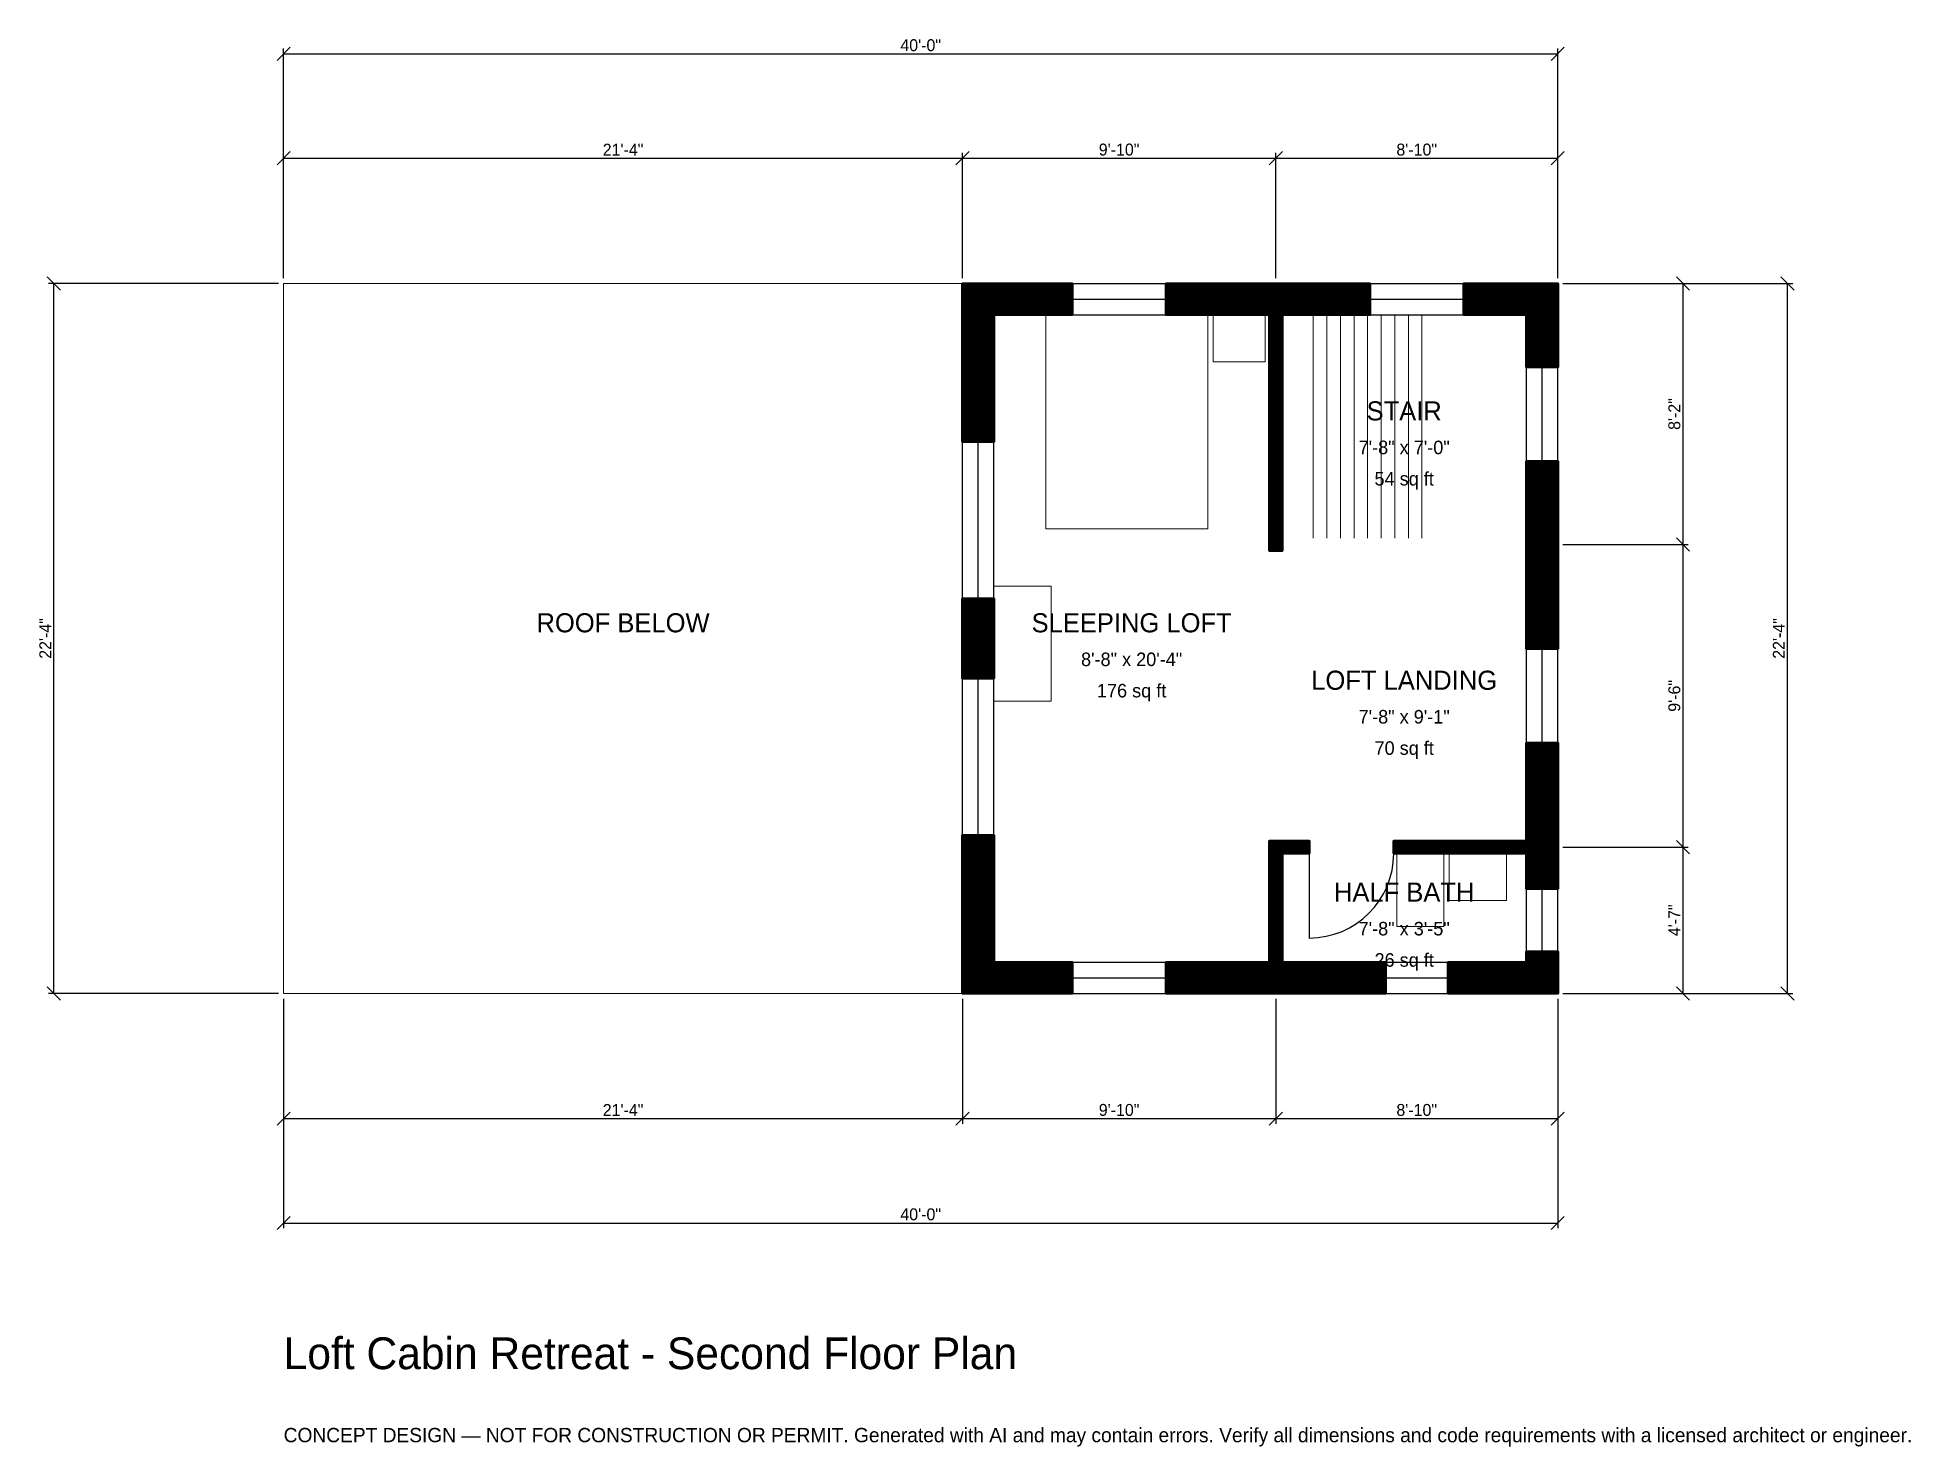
# Model space of a CAD drawing. Header units: inches. Extents: x -93 to 613, y -171 to 361.
import ezdxf
from ezdxf.enums import TextEntityAlignment as Align

# ---------------------------------------------------------------- set-up
doc = ezdxf.new("R2010")
doc.units = ezdxf.units.IN
doc.header["$MEASUREMENT"] = 0
doc.linetypes.add('DASHED', pattern=[0.6, 0.5, -0.1])
for name, color, linetype, lineweight in [('A-ANNO-DIMS', 1, 'Continuous', 13), ('A-ANNO-TEXT', 7, 'Continuous', 18), ('A-AREA-IDEN', 7, 'Continuous', 18), ('A-DOOR', 2, 'Continuous', 25), ('A-FLOR-FIXT', 9, 'Continuous', 13), ('A-FLOR-STRS', 3, 'Continuous', 18), ('A-FURN', 9, 'Continuous', 13), ('A-GLAZ', 4, 'Continuous', 25), ('A-SITE-PAVE', 8, 'Continuous', 13), ('A-WALL', 7, 'Continuous', 50), ('A-WALL-PATT', 8, 'Continuous', 13)]:
    doc.layers.add(name, color=color, linetype=linetype, lineweight=lineweight)
doc.dimstyles.new('PLAN', dxfattribs={"dimtxt": 4.5, "dimasz": 3, "dimexe": 2, "dimexo": 2, "dimgap": 1, "dimtad": 1, "dimdec": 0, "dimlunit": 4, "dimtsz": 2.5, "dimcen": 2.5, "dimclrd": 1, "dimclre": 1, "dimazin": 3, "dimtfac": 1, "dimtmove": 0, "dimatfit": 3})

msp = doc.modelspace()

# ---------------------------------------------------------------- hatches: boundary and pattern name
at = {"layer": 'A-WALL-PATT'}
h = msp.add_hatch(dxfattribs=at)
h.set_pattern_fill('ANSI31', color=8, scale=0.8)
h.paths.add_polyline_path([(371.6535, 0), (371.6535, 0), (368.1102, 0), (332.6772, 0), (332.6772, 11.811), (368.1102, 11.811), (371.6535, 11.811), (371.6535, 52.7559), (371.6535, 57.4803), (376.378, 57.4803), (386.6142, 57.4803), (386.6142, 52.7559), (376.378, 52.7559), (376.378, 11.811), (379.9213, 11.811), (415.3543, 11.811), (415.3543, 0), (379.9213, 0), (376.378, 0), (376.378, 0), (371.6535, 0)])
h.paths.add_polyline_path([(267.7165, 0), (267.7165, 0), (255.9055, 0), (255.9055, 0), (255.9055, 0), (255.9055, 11.811), (255.9055, 11.811), (255.9055, 59.7113), (267.7165, 59.7113), (267.7165, 11.811), (297.2441, 11.811), (297.2441, 0), (267.7165, 0)])
h.paths.add_polyline_path([(255.9055, 148.9501), (267.7165, 148.9501), (267.7165, 118.7664), (255.9055, 118.7664), (255.9055, 148.9501)])
h.paths.add_polyline_path([(255.9055, 255.9055), (255.9055, 255.9055), (255.9055, 267.7165), (255.9055, 267.7165), (255.9055, 267.7166), (267.7165, 267.7166), (267.7165, 267.7165), (297.2441, 267.7165), (297.2441, 255.9055), (267.7165, 255.9055), (267.7165, 208.0052), (255.9055, 208.0052), (255.9055, 255.9055)])
h.paths.add_polyline_path([(368.1102, 267.7165), (371.6535, 267.7165), (371.6535, 267.7166), (376.378, 267.7166), (376.378, 267.7165), (379.9213, 267.7165), (409.4488, 267.7165), (409.4488, 255.9055), (379.9213, 255.9055), (376.378, 255.9055), (376.378, 166.9291), (371.6535, 166.9291), (371.6535, 255.9055), (368.1102, 255.9055), (332.6772, 255.9055), (332.6772, 267.7165), (368.1102, 267.7165)])
h.paths.add_polyline_path([(468.5039, 267.7165), (468.5039, 267.7166), (480.315, 267.7166), (480.315, 267.7165), (480.315, 267.7165), (480.315, 255.9055), (480.315, 255.9055), (480.315, 236.2205), (468.5039, 236.2205), (468.5039, 255.9055), (444.8819, 255.9055), (444.8819, 267.7165), (468.5039, 267.7165)])
h.paths.add_polyline_path([(480.315, 175.1969), (480.315, 163.3858), (480.315, 129.9213), (468.5039, 129.9213), (468.5039, 163.3858), (468.5039, 175.1969), (468.5039, 200.7874), (480.315, 200.7874), (480.315, 175.1969)])
h.paths.add_polyline_path([(480.315, 61.0236), (480.315, 57.4803), (480.315, 57.4803), (480.315, 52.7559), (480.315, 52.7559), (480.315, 49.2126), (480.315, 39.3701), (468.5039, 39.3701), (468.5039, 49.2126), (468.5039, 52.7559), (418.5039, 52.7559), (418.5039, 57.4803), (468.5039, 57.4803), (468.5039, 61.0236), (468.5039, 94.4882), (480.315, 94.4882), (480.315, 61.0236)])
h.paths.add_polyline_path([(480.315, 11.811), (480.315, 11.811), (480.315, 0), (480.315, 0), (480.315, 0), (468.5039, 0), (468.5039, 0), (438.9764, 0), (438.9764, 11.811), (468.5039, 11.811), (468.5039, 15.748), (480.315, 15.748), (480.315, 11.811)])

# ---------------------------------------------------------------- linework, layer by layer
at = {"layer": 'A-DOOR'}
msp.add_line((386.6142, 52.7559), (386.6142, 20.8661), dxfattribs=at)
msp.add_arc((386.6142, 52.7559), 31.8898, 270, 360, dxfattribs=at)
at = {"layer": 'A-FLOR-FIXT'}
for points in [[(419.685, 25.1969), (437.4016, 25.1969), (437.4016, 52.7559), (419.685, 52.7559)], [(439.3701, 35.0394), (461.0236, 35.0394), (461.0236, 52.7559), (439.3701, 52.7559)]]:
    msp.add_lwpolyline(points, close=True, dxfattribs=at)
at = {"layer": 'A-FLOR-STRS'}
for p, q in [((388.189, 171.6535), (388.189, 255.9055)), ((393.3071, 171.6535), (393.3071, 255.9055)), ((398.4252, 171.6535), (398.4252, 255.9055)), ((403.5433, 171.6535), (403.5433, 255.9055)), ((408.6614, 171.6535), (408.6614, 255.9055)), ((413.7795, 171.6535), (413.7795, 255.9055)), ((418.8976, 171.6535), (418.8976, 255.9055)), ((424.0157, 171.6535), (424.0157, 255.9055)), ((429.1339, 171.6535), (429.1339, 255.9055))]:
    msp.add_line(p, q, dxfattribs=at)
at = {"layer": 'A-FURN'}
for points in [[(287.4016, 175.1969), (348.4252, 175.1969), (348.4252, 255.9055), (287.4016, 255.9055)], [(350.3937, 238.189), (370.0787, 238.189), (370.0787, 255.9055), (350.3937, 255.9055)], [(267.7165, 110.2362), (289.3701, 110.2362), (289.3701, 153.5433), (267.7165, 153.5433)]]:
    msp.add_lwpolyline(points, close=True, dxfattribs=at)
at = {"layer": 'A-GLAZ'}
for p, q in [((297.2441, 267.7165), (332.6772, 267.7165)), ((297.2441, 261.811), (332.6772, 261.811)), ((409.4488, 267.7165), (444.8819, 267.7165)), ((409.4488, 261.811), (444.8819, 261.811)), ((297.2441, 255.9055), (332.6772, 255.9055)), ((409.4488, 255.9055), (444.8819, 255.9055)), ((468.5039, 200.7874), (468.5039, 236.2205)), ((474.4094, 200.7874), (474.4094, 236.2205)), ((480.315, 200.7874), (480.315, 236.2205)), ((255.9055, 148.9501), (255.9055, 208.0052)), ((261.811, 148.9501), (261.811, 208.0052)), ((267.7165, 148.9501), (267.7165, 208.0052)), ((468.5039, 94.4882), (468.5039, 129.9213)), ((474.4094, 94.4882), (474.4094, 129.9213)), ((480.315, 94.4882), (480.315, 129.9213)), ((255.9055, 59.7113), (255.9055, 118.7664)), ((261.811, 59.7113), (261.811, 118.7664)), ((267.7165, 59.7113), (267.7165, 118.7664)), ((468.5039, 15.748), (468.5039, 39.3701)), ((474.4094, 15.748), (474.4094, 39.3701)), ((480.315, 15.748), (480.315, 39.3701)), ((297.2441, 11.811), (332.6772, 11.811)), ((415.3543, 11.811), (438.9764, 11.811)), ((297.2441, 5.9055), (332.6772, 5.9055)), ((297.2441, 0), (332.6772, 0)), ((415.3543, 5.9055), (438.9764, 5.9055)), ((415.3543, 0), (438.9764, 0))]:
    msp.add_line(p, q, dxfattribs=at)
at = {"layer": 'A-SITE-PAVE', "linetype": 'DASHED'}
msp.add_lwpolyline([(0, 0), (255.9055, 0), (255.9055, 267.7165), (0, 267.7165)], close=True, dxfattribs=at)
at = {"layer": 'A-WALL'}
for points in [[(255.9055, 255.9055), (255.9055, 255.9055), (255.9055, 267.7165), (255.9055, 267.7165), (255.9055, 267.7166), (267.7165, 267.7166), (267.7165, 267.7165), (297.2441, 267.7165), (297.2441, 255.9055), (267.7165, 255.9055), (267.7165, 208.0052), (255.9055, 208.0052), (255.9055, 255.9055)], [(368.1102, 267.7165), (371.6535, 267.7165), (371.6535, 267.7166), (376.378, 267.7166), (376.378, 267.7165), (379.9213, 267.7165), (409.4488, 267.7165), (409.4488, 255.9055), (379.9213, 255.9055), (376.378, 255.9055), (376.378, 166.9291), (371.6535, 166.9291), (371.6535, 255.9055), (368.1102, 255.9055), (332.6772, 255.9055), (332.6772, 267.7165), (368.1102, 267.7165)], [(468.5039, 267.7165), (468.5039, 267.7166), (480.315, 267.7166), (480.315, 267.7165), (480.315, 267.7165), (480.315, 255.9055), (480.315, 255.9055), (480.315, 236.2205), (468.5039, 236.2205), (468.5039, 255.9055), (444.8819, 255.9055), (444.8819, 267.7165), (468.5039, 267.7165)], [(480.315, 175.1969), (480.315, 163.3858), (480.315, 129.9213), (468.5039, 129.9213), (468.5039, 163.3858), (468.5039, 175.1969), (468.5039, 200.7874), (480.315, 200.7874), (480.315, 175.1969)], [(255.9055, 148.9501), (267.7165, 148.9501), (267.7165, 118.7664), (255.9055, 118.7664), (255.9055, 148.9501)], [(480.315, 61.0236), (480.315, 57.4803), (480.315, 57.4803), (480.315, 52.7559), (480.315, 52.7559), (480.315, 49.2126), (480.315, 39.3701), (468.5039, 39.3701), (468.5039, 49.2126), (468.5039, 52.7559), (418.5039, 52.7559), (418.5039, 57.4803), (468.5039, 57.4803), (468.5039, 61.0236), (468.5039, 94.4882), (480.315, 94.4882), (480.315, 61.0236)], [(267.7165, 0), (267.7165, 0), (255.9055, 0), (255.9055, 0), (255.9055, 0), (255.9055, 11.811), (255.9055, 11.811), (255.9055, 59.7113), (267.7165, 59.7113), (267.7165, 11.811), (297.2441, 11.811), (297.2441, 0), (267.7165, 0)], [(371.6535, 0), (371.6535, 0), (368.1102, 0), (332.6772, 0), (332.6772, 11.811), (368.1102, 11.811), (371.6535, 11.811), (371.6535, 52.7559), (371.6535, 57.4803), (376.378, 57.4803), (386.6142, 57.4803), (386.6142, 52.7559), (376.378, 52.7559), (376.378, 11.811), (379.9213, 11.811), (415.3543, 11.811), (415.3543, 0), (379.9213, 0), (376.378, 0), (376.378, 0), (371.6535, 0)], [(480.315, 11.811), (480.315, 11.811), (480.315, 0), (480.315, 0), (480.315, 0), (468.5039, 0), (468.5039, 0), (438.9764, 0), (438.9764, 11.811), (468.5039, 11.811), (468.5039, 15.748), (480.315, 15.748), (480.315, 11.811)]]:
    msp.add_lwpolyline(points, close=True, dxfattribs=at)

# ---------------------------------------------------------------- texts
at = {"layer": 'A-ANNO-TEXT'}
for s, height, p in [('Loft Cabin Retreat - Second Floor Plan', 12, (0, -141.7323)), ('CONCEPT DESIGN — NOT FOR CONSTRUCTION OR PERMIT. Generated with AI and may contain errors. Verify all dimensions and code requirements with a licensed architect or engineer.', 5.4, (0, -169.2913))]:
    msp.add_text(s, height=height, dxfattribs=at).set_placement(p)
at = {"layer": 'A-AREA-IDEN'}
for s, height, p in [('STAIR', 7.2, (422.4409, 219.685)), ('7\'-8" x 7\'-0"', 5.1, (422.4409, 205.9055)), ('54 sq ft', 5.1, (422.4409, 194.0945)), ('ROOF BELOW', 7.2, (127.9528, 139.7638)), ('SLEEPING LOFT', 7.2, (319.685, 139.7638)), ('8\'-8" x 20\'-4"', 5.1, (319.685, 125.9843)), ('LOFT LANDING', 7.2, (422.4409, 118.1102)), ('176 sq ft', 5.1, (319.685, 114.1732)), ('7\'-8" x 9\'-1"', 5.1, (422.4409, 104.3307)), ('70 sq ft', 5.1, (422.4409, 92.5197)), ('HALF BATH', 7.2, (422.4409, 38.189)), ('7\'-8" x 3\'-5"', 5.1, (422.4409, 24.4094)), ('26 sq ft', 5.1, (422.4409, 12.5984))]:
    msp.add_text(s, height=height, dxfattribs=at).set_placement(p, align=Align.MIDDLE_CENTER)

# ---------------------------------------------------------------- dimensions: what is measured, and where the dimension line sits
at = {"layer": 'A-ANNO-DIMS'}
for base, p1, p2, text in [((0, 354.3307), (0, 267.7165), (480.315, 267.7165), '40\'-0"'), ((0, 314.9606), (0, 267.7165), (255.9055, 267.7165), '21\'-4"'), ((255.9055, 314.9606), (255.9055, 267.7165), (374.0157, 267.7165), '9\'-10"'), ((374.0157, 314.9606), (374.0157, 267.7165), (480.315, 267.7165), '8\'-10"'), ((0, -47.2441), (0, 0), (255.9055, 0), '21\'-4"'), ((0, -86.6142), (0, 0), (480.315, 0), '40\'-0"'), ((255.9055, -47.2441), (255.9055, 0), (374.0157, 0), '9\'-10"'), ((374.0157, -47.2441), (374.0157, 0), (480.315, 0), '8\'-10"')]:
    msp.add_linear_dim(base=base, p1=p1, p2=p2, text=text, dimstyle='PLAN', dxfattribs=at).render()
for base, p1, p2, text in [((-86.6142, 0), (0, 0), (0, 267.7165), '22\'-4"'), ((527.5591, 169.2913), (480.315, 169.2913), (480.315, 267.7165), '8\'-2"'), ((566.9291, 0), (480.315, 0), (480.315, 267.7165), '22\'-4"'), ((527.5591, 55.1181), (480.315, 55.1181), (480.315, 169.2913), '9\'-6"'), ((527.5591, 0), (480.315, 0), (480.315, 55.1181), '4\'-7"')]:
    msp.add_linear_dim(base=base, p1=p1, p2=p2, angle=90, text=text, dimstyle='PLAN', dxfattribs=at).render()

doc.saveas('drawing.dxf')
